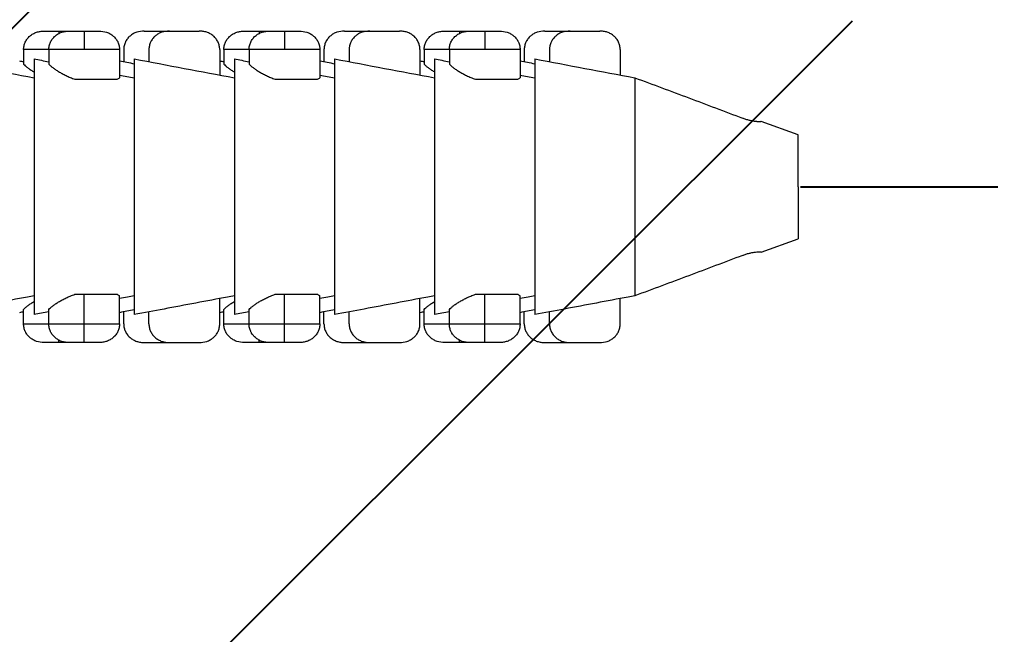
# Model space of a CAD drawing. Header units: millimetres. Extents: x 11618 to 13994, y -5897 to -2537.
# Drawn here: x 13562.43 to 13588.62, y -4833.32 to -4816.73 of the extents above; entities that cross this region are included whole.
import ezdxf

# ---------------------------------------------------------------- set-up
doc = ezdxf.new("R2010")
doc.units = ezdxf.units.MM
doc.layers.add('DIM', color=3, linetype='Continuous', lineweight=13)
doc.layers.add('hatch', color=2, linetype='Continuous')
doc.styles.get("Standard").update_dxf_attribs({"font": 'arial.ttf'})
doc.dimstyles.get("Standard").update_dxf_attribs({"dimtxt": 0.18, "dimasz": 0.18, "dimexe": 0.18, "dimexo": 0.0625, "dimgap": 0.09, "dimtad": 0, "dimtih": 1, "dimtoh": 1, "dimdec": 1, "dimdsep": 46, "dimtxsty": 'Standard', "dimcen": 0.09, "dimadec": 0, "dimazin": 0, "dimtfac": 1, "dimtdec": 1, "dimtofl": 0, "dimtmove": 0, "dimatfit": 3, "dimfxl": 1, "dimtolj": 1, "dimtzin": 0, "dimarcsym": 0})

# ---------------------------------------------------------------- blocks, each defined once
blk = doc.blocks.new('*D32')
at = {"layer": 'Defpoints', "color": 0, "transparency": 16777216}
for p in [(13723.078, -4678.241), (13723.078, -4678.241), (13583.429, -4821.241)]:
    blk.add_point(p, dxfattribs=at)
at = {"layer": 'DIM', "color": 0, "lineweight": -2, "transparency": 16777216}
for p, q in [((13723.14, -4678.241), (13723.258, -4678.241)), ((13723.078, -4696.241), (13723.078, -4735.545)), ((13723.078, -4803.241), (13723.078, -4763.938)), ((13583.491, -4821.241), (13723.258, -4821.241))]:
    blk.add_line(p, q, dxfattribs=at)
at = {"layer": 'DIM', "color": 0, "transparency": 16777216}
for points in [[(13720.078, -4696.241), (13726.078, -4696.241), (13723.078, -4678.241)], [(13720.078, -4803.241), (13726.078, -4803.241), (13723.078, -4821.241)]]:
    blk.add_solid(points, dxfattribs=at)
at = {"layer": 'DIM', "color": 3, "transparency": 16777216, "insert": (13723.078, -4749.741), "char_height": 18, "attachment_point": 5}
blk.add_mtext('\\A1;143', dxfattribs=at)

msp = doc.modelspace()

# ---------------------------------------------------------------- hatches: boundary and pattern name
at = {"layer": 'hatch'}
h = msp.add_hatch(dxfattribs=at)
h.set_pattern_fill('ANSI31', color=256, scale=5)
h.set_pattern_definition([(45, (-1601.865, 0), (-11.22532, 11.22532), [])])
h.paths.add_polyline_path([(13534.892, -5533.88), (13584.892, -5533.88), (13584.892, -3463.314), (13534.892, -3463.314)])

# ---------------------------------------------------------------- linework, layer by layer
at = {"linetype": 'Continuous', "lineweight": 18, "extrusion": (-1, -2.22045e-16, 0)}
for p, q in [((13563.099, -4817.041), (13563.499, -4817.041)), ((13563.499, -4817.041), (13563.785, -4817.041)), ((13563.779, -4817.041), (13564.179, -4817.041)), ((13564.179, -4817.041), (13564.579, -4817.041)), ((13565.799, -4817.041), (13566.479, -4817.041)), ((13566.479, -4817.041), (13567.279, -4817.041)), ((13568.499, -4817.041), (13568.899, -4817.041)), ((13568.899, -4817.041), (13569.185, -4817.041)), ((13569.179, -4817.041), (13569.579, -4817.041)), ((13569.579, -4817.041), (13569.979, -4817.041)), ((13571.199, -4817.041), (13571.879, -4817.041)), ((13571.879, -4817.041), (13572.679, -4817.041)), ((13573.899, -4817.041), (13574.299, -4817.041)), ((13574.299, -4817.041), (13574.585, -4817.041)), ((13574.579, -4817.041), (13574.979, -4817.041)), ((13574.979, -4817.041), (13575.379, -4817.041)), ((13576.599, -4817.041), (13577.279, -4817.041)), ((13577.279, -4817.041), (13578.079, -4817.041)), ((13562.545, -4817.541), (13562.545, -4817.935)), ((13563.225, -4817.541), (13563.225, -4817.935)), ((13565.133, -4817.541), (13565.133, -4818.303)), ((13565.245, -4817.541), (13565.245, -4817.868)), ((13565.925, -4817.541), (13565.925, -4817.868)), ((13567.833, -4817.541), (13567.833, -4818.227)), ((13567.945, -4817.541), (13567.945, -4817.935)), ((13568.625, -4817.541), (13568.625, -4817.935)), ((13570.533, -4817.541), (13570.533, -4818.303)), ((13570.645, -4817.541), (13570.645, -4817.868)), ((13571.325, -4817.541), (13571.325, -4817.868)), ((13573.233, -4817.541), (13573.233, -4818.227)), ((13573.345, -4817.541), (13573.345, -4817.935)), ((13574.025, -4817.541), (13574.025, -4817.935)), ((13575.933, -4817.541), (13575.933, -4818.303)), ((13576.045, -4817.541), (13576.045, -4817.868)), ((13576.725, -4817.541), (13576.725, -4817.868)), ((13578.633, -4817.541), (13578.633, -4818.227)), ((13562.829, -4817.793), (13562.829, -4821.241)), ((13565.529, -4817.793), (13565.529, -4821.241)), ((13568.229, -4817.793), (13568.229, -4821.241)), ((13570.929, -4817.793), (13570.929, -4821.241)), ((13573.629, -4817.793), (13573.629, -4821.241)), ((13576.329, -4817.793), (13576.329, -4821.241)), ((13563.927, -4818.341), (13565.071, -4818.341)), ((13569.327, -4818.341), (13570.471, -4818.341)), ((13574.727, -4818.341), (13575.871, -4818.341)), ((13579.029, -4818.302), (13579.029, -4821.241)), ((13582.429, -4819.48), (13582.429, -4819.478)), ((13583.429, -4819.841), (13582.429, -4819.478)), ((13583.429, -4821.241), (13583.429, -4819.841)), ((13562.829, -4821.241), (13562.829, -4824.689)), ((13565.529, -4821.241), (13565.529, -4824.689)), ((13568.229, -4821.241), (13568.229, -4824.689)), ((13570.929, -4821.241), (13570.929, -4824.689)), ((13573.629, -4821.241), (13573.629, -4824.689)), ((13576.329, -4821.241), (13576.329, -4824.689)), ((13579.029, -4821.241), (13579.029, -4824.181)), ((13583.429, -4821.241), (13583.429, -4822.641)), ((13582.429, -4823.005), (13583.429, -4822.641)), ((13582.429, -4823.002), (13582.429, -4823.005)), ((13563.927, -4824.141), (13564.179, -4824.141)), ((13564.179, -4824.141), (13565.071, -4824.141)), ((13565.133, -4824.941), (13565.133, -4824.18)), ((13569.327, -4824.141), (13569.579, -4824.141)), ((13569.579, -4824.141), (13570.471, -4824.141)), ((13570.533, -4824.941), (13570.533, -4824.18)), ((13574.727, -4824.141), (13574.979, -4824.141)), ((13574.979, -4824.141), (13575.871, -4824.141)), ((13575.933, -4824.941), (13575.933, -4824.18)), ((13567.833, -4824.941), (13567.833, -4824.255)), ((13573.233, -4824.941), (13573.233, -4824.255)), ((13578.633, -4824.941), (13578.633, -4824.255)), ((13562.545, -4824.941), (13562.545, -4824.548)), ((13563.225, -4824.941), (13563.225, -4824.548)), ((13565.245, -4824.941), (13565.245, -4824.615)), ((13565.925, -4824.941), (13565.925, -4824.615)), ((13567.945, -4824.941), (13567.945, -4824.548)), ((13568.625, -4824.941), (13568.625, -4824.548)), ((13570.645, -4824.941), (13570.645, -4824.615)), ((13571.325, -4824.941), (13571.325, -4824.615)), ((13573.345, -4824.941), (13573.345, -4824.548)), ((13574.025, -4824.941), (13574.025, -4824.548)), ((13576.045, -4824.941), (13576.045, -4824.615)), ((13576.725, -4824.941), (13576.725, -4824.615)), ((13563.499, -4825.441), (13563.099, -4825.441)), ((13563.779, -4825.441), (13563.499, -4825.441)), ((13564.179, -4825.441), (13563.779, -4825.441)), ((13564.579, -4825.441), (13564.179, -4825.441)), ((13565.799, -4825.441), (13566.479, -4825.441)), ((13566.479, -4825.441), (13567.279, -4825.441)), ((13568.899, -4825.441), (13568.499, -4825.441)), ((13569.183, -4825.441), (13568.899, -4825.441)), ((13569.579, -4825.441), (13569.179, -4825.441)), ((13569.979, -4825.441), (13569.579, -4825.441)), ((13571.199, -4825.441), (13571.879, -4825.441)), ((13571.879, -4825.441), (13572.679, -4825.441)), ((13574.299, -4825.441), (13573.899, -4825.441)), ((13574.579, -4825.441), (13574.299, -4825.441)), ((13574.979, -4825.441), (13574.579, -4825.441)), ((13575.379, -4825.441), (13574.979, -4825.441)), ((13576.599, -4825.441), (13577.279, -4825.441)), ((13577.279, -4825.441), (13578.079, -4825.441))]:
    msp.add_line(p, q, dxfattribs=at)
at = {"linetype": 'Continuous', "lineweight": 13, "extrusion": (-1, -2.22045e-16, 0)}
for p, q in [((13563.499, -4817.041), (13563.499, -4817.104)), ((13564.179, -4817.041), (13564.179, -4817.541)), ((13568.899, -4817.041), (13568.899, -4817.104)), ((13569.579, -4817.041), (13569.579, -4817.541)), ((13574.299, -4817.041), (13574.299, -4817.104)), ((13574.979, -4817.041), (13574.979, -4817.541)), ((13563.221, -4817.541), (13562.545, -4817.541)), ((13564.179, -4817.541), (13563.225, -4817.541)), ((13565.133, -4817.541), (13564.179, -4817.541)), ((13568.621, -4817.541), (13567.945, -4817.541)), ((13569.579, -4817.541), (13568.625, -4817.541)), ((13570.533, -4817.541), (13569.579, -4817.541)), ((13574.021, -4817.541), (13573.345, -4817.541)), ((13574.979, -4817.541), (13574.025, -4817.541)), ((13575.933, -4817.541), (13574.979, -4817.541)), ((13564.179, -4824.941), (13564.179, -4824.141)), ((13569.579, -4824.941), (13569.579, -4824.141)), ((13574.979, -4824.941), (13574.979, -4824.141)), ((13562.545, -4824.941), (13563.22, -4824.941)), ((13563.225, -4824.941), (13564.179, -4824.941)), ((13564.179, -4824.941), (13565.133, -4824.941)), ((13564.179, -4825.441), (13564.179, -4824.941)), ((13567.945, -4824.941), (13568.62, -4824.941)), ((13568.625, -4824.941), (13569.579, -4824.941)), ((13569.579, -4824.941), (13570.533, -4824.941)), ((13569.579, -4825.441), (13569.579, -4824.941)), ((13573.345, -4824.941), (13574.02, -4824.941)), ((13574.025, -4824.941), (13574.979, -4824.941)), ((13574.979, -4825.441), (13574.979, -4824.941)), ((13574.979, -4824.941), (13575.933, -4824.941)), ((13563.499, -4825.441), (13563.499, -4825.377)), ((13568.899, -4825.441), (13568.899, -4825.377)), ((13574.299, -4825.441), (13574.299, -4825.377))]:
    msp.add_line(p, q, dxfattribs=at)
at = {"linetype": 'Continuous', "lineweight": 18}
for points, knots in [([(13562.545, -4817.541), (13562.545, -4817.506), (13562.549, -4817.472), (13562.56, -4817.421), (13562.565, -4817.404), (13562.576, -4817.371), (13562.583, -4817.355), (13562.605, -4817.308), (13562.622, -4817.278), (13562.649, -4817.244), (13562.654, -4817.237), (13562.665, -4817.224), (13562.683, -4817.204), (13562.714, -4817.174), (13562.741, -4817.153), (13562.77, -4817.133), (13562.785, -4817.123), (13562.83, -4817.098), (13562.861, -4817.084), (13562.911, -4817.067), (13562.928, -4817.063), (13562.962, -4817.055), (13562.979, -4817.051), (13563.03, -4817.044), (13563.065, -4817.041), (13563.099, -4817.041)], [0, 0, 0, 0, 0.125, 0.125, 0.1875, 0.1875, 0.25, 0.25, 0.375, 0.375, 0.40625, 0.40625, 0.4375, 0.5, 0.5625, 0.5625, 0.625, 0.625, 0.75, 0.75, 0.8125, 0.8125, 0.875, 0.875, 1, 1, 1, 1]), ([(13563.225, -4817.541), (13563.225, -4817.506), (13563.229, -4817.472), (13563.24, -4817.421), (13563.245, -4817.404), (13563.256, -4817.371), (13563.262, -4817.355), (13563.284, -4817.308), (13563.302, -4817.278), (13563.328, -4817.244), (13563.334, -4817.237), (13563.345, -4817.224), (13563.362, -4817.204), (13563.393, -4817.174), (13563.421, -4817.153), (13563.449, -4817.133), (13563.464, -4817.123), (13563.509, -4817.098), (13563.541, -4817.084), (13563.59, -4817.067), (13563.607, -4817.063), (13563.641, -4817.055), (13563.658, -4817.051), (13563.709, -4817.044), (13563.744, -4817.041), (13563.779, -4817.041)], [0, 0, 0, 0, 0.125, 0.125, 0.1875, 0.1875, 0.25, 0.25, 0.375, 0.375, 0.40625, 0.40625, 0.4375, 0.5, 0.5625, 0.5625, 0.625, 0.625, 0.75, 0.75, 0.8125, 0.8125, 0.875, 0.875, 1, 1, 1, 1]), ([(13564.579, -4817.041), (13564.649, -4817.041), (13564.717, -4817.051), (13564.799, -4817.078), (13564.816, -4817.084), (13564.847, -4817.098), (13564.878, -4817.114), (13564.908, -4817.132), (13564.929, -4817.147), (13564.936, -4817.152), (13564.95, -4817.163), (13564.957, -4817.169), (13564.99, -4817.197), (13565.013, -4817.222), (13565.045, -4817.264), (13565.054, -4817.278), (13565.068, -4817.3), (13565.072, -4817.308), (13565.08, -4817.323), (13565.084, -4817.331), (13565.103, -4817.37), (13565.114, -4817.403), (13565.125, -4817.454), (13565.128, -4817.471), (13565.132, -4817.506), (13565.133, -4817.524), (13565.133, -4817.541)], [0, 0, 0, 0, 0.25, 0.25, 0.3125, 0.3125, 0.375, 0.4375, 0.4375, 0.46875, 0.46875, 0.5, 0.5, 0.625, 0.625, 0.6875, 0.6875, 0.71875, 0.71875, 0.75, 0.75, 0.875, 0.875, 0.9375, 0.9375, 1, 1, 1, 1]), ([(13565.799, -4817.041), (13565.73, -4817.041), (13565.661, -4817.051), (13565.579, -4817.078), (13565.563, -4817.084), (13565.531, -4817.098), (13565.5, -4817.114), (13565.471, -4817.132), (13565.449, -4817.147), (13565.442, -4817.152), (13565.429, -4817.163), (13565.422, -4817.169), (13565.389, -4817.197), (13565.365, -4817.222), (13565.334, -4817.264), (13565.324, -4817.278), (13565.31, -4817.3), (13565.306, -4817.308), (13565.298, -4817.323), (13565.294, -4817.331), (13565.276, -4817.37), (13565.265, -4817.403), (13565.253, -4817.454), (13565.25, -4817.471), (13565.246, -4817.506), (13565.245, -4817.524), (13565.245, -4817.541)], [0, 0, 0, 0, 0.25, 0.25, 0.3125, 0.3125, 0.375, 0.4375, 0.4375, 0.46875, 0.46875, 0.5, 0.5, 0.625, 0.625, 0.6875, 0.6875, 0.71875, 0.71875, 0.75, 0.75, 0.875, 0.875, 0.9375, 0.9375, 1, 1, 1, 1]), ([(13566.479, -4817.041), (13566.409, -4817.041), (13566.341, -4817.051), (13566.258, -4817.078), (13566.242, -4817.084), (13566.21, -4817.098), (13566.179, -4817.114), (13566.15, -4817.132), (13566.129, -4817.147), (13566.122, -4817.152), (13566.108, -4817.163), (13566.101, -4817.169), (13566.068, -4817.197), (13566.045, -4817.222), (13566.013, -4817.264), (13566.003, -4817.278), (13565.99, -4817.3), (13565.986, -4817.308), (13565.977, -4817.323), (13565.973, -4817.331), (13565.955, -4817.37), (13565.944, -4817.403), (13565.933, -4817.454), (13565.93, -4817.471), (13565.926, -4817.506), (13565.925, -4817.524), (13565.925, -4817.541)], [0, 0, 0, 0, 0.25, 0.25, 0.3125, 0.3125, 0.375, 0.4375, 0.4375, 0.46875, 0.46875, 0.5, 0.5, 0.625, 0.625, 0.6875, 0.6875, 0.71875, 0.71875, 0.75, 0.75, 0.875, 0.875, 0.9375, 0.9375, 1, 1, 1, 1]), ([(13567.833, -4817.541), (13567.833, -4817.506), (13567.829, -4817.472), (13567.818, -4817.421), (13567.813, -4817.404), (13567.802, -4817.371), (13567.795, -4817.355), (13567.774, -4817.308), (13567.756, -4817.278), (13567.73, -4817.244), (13567.724, -4817.237), (13567.713, -4817.224), (13567.695, -4817.204), (13567.664, -4817.174), (13567.637, -4817.153), (13567.609, -4817.133), (13567.594, -4817.123), (13567.548, -4817.098), (13567.517, -4817.084), (13567.467, -4817.067), (13567.451, -4817.063), (13567.417, -4817.055), (13567.4, -4817.051), (13567.348, -4817.044), (13567.314, -4817.041), (13567.279, -4817.041)], [0, 0, 0, 0, 0.125, 0.125, 0.1875, 0.1875, 0.25, 0.25, 0.375, 0.375, 0.40625, 0.40625, 0.4375, 0.5, 0.5625, 0.5625, 0.625, 0.625, 0.75, 0.75, 0.8125, 0.8125, 0.875, 0.875, 1, 1, 1, 1]), ([(13567.945, -4817.541), (13567.945, -4817.506), (13567.949, -4817.472), (13567.96, -4817.421), (13567.965, -4817.404), (13567.976, -4817.371), (13567.983, -4817.355), (13568.005, -4817.308), (13568.022, -4817.278), (13568.049, -4817.244), (13568.054, -4817.237), (13568.065, -4817.224), (13568.083, -4817.204), (13568.114, -4817.174), (13568.141, -4817.153), (13568.17, -4817.133), (13568.185, -4817.123), (13568.23, -4817.098), (13568.261, -4817.084), (13568.311, -4817.067), (13568.328, -4817.063), (13568.362, -4817.055), (13568.379, -4817.051), (13568.43, -4817.044), (13568.465, -4817.041), (13568.499, -4817.041)], [0, 0, 0, 0, 0.125, 0.125, 0.1875, 0.1875, 0.25, 0.25, 0.375, 0.375, 0.40625, 0.40625, 0.4375, 0.5, 0.5625, 0.5625, 0.625, 0.625, 0.75, 0.75, 0.8125, 0.8125, 0.875, 0.875, 1, 1, 1, 1]), ([(13568.625, -4817.541), (13568.625, -4817.506), (13568.629, -4817.472), (13568.64, -4817.421), (13568.645, -4817.404), (13568.656, -4817.371), (13568.662, -4817.355), (13568.684, -4817.308), (13568.702, -4817.278), (13568.728, -4817.244), (13568.734, -4817.237), (13568.745, -4817.224), (13568.762, -4817.204), (13568.793, -4817.174), (13568.821, -4817.153), (13568.849, -4817.133), (13568.864, -4817.123), (13568.909, -4817.098), (13568.941, -4817.084), (13568.99, -4817.067), (13569.007, -4817.063), (13569.041, -4817.055), (13569.058, -4817.051), (13569.109, -4817.044), (13569.144, -4817.041), (13569.179, -4817.041)], [0, 0, 0, 0, 0.125, 0.125, 0.1875, 0.1875, 0.25, 0.25, 0.375, 0.375, 0.40625, 0.40625, 0.4375, 0.5, 0.5625, 0.5625, 0.625, 0.625, 0.75, 0.75, 0.8125, 0.8125, 0.875, 0.875, 1, 1, 1, 1]), ([(13569.979, -4817.041), (13570.049, -4817.041), (13570.117, -4817.051), (13570.199, -4817.078), (13570.216, -4817.084), (13570.247, -4817.098), (13570.278, -4817.114), (13570.308, -4817.132), (13570.329, -4817.147), (13570.336, -4817.152), (13570.35, -4817.163), (13570.357, -4817.169), (13570.39, -4817.197), (13570.413, -4817.222), (13570.445, -4817.264), (13570.454, -4817.278), (13570.468, -4817.3), (13570.472, -4817.308), (13570.48, -4817.323), (13570.484, -4817.331), (13570.503, -4817.37), (13570.514, -4817.403), (13570.525, -4817.454), (13570.528, -4817.471), (13570.532, -4817.506), (13570.533, -4817.524), (13570.533, -4817.541)], [0, 0, 0, 0, 0.25, 0.25, 0.3125, 0.3125, 0.375, 0.4375, 0.4375, 0.46875, 0.46875, 0.5, 0.5, 0.625, 0.625, 0.6875, 0.6875, 0.71875, 0.71875, 0.75, 0.75, 0.875, 0.875, 0.9375, 0.9375, 1, 1, 1, 1]), ([(13571.199, -4817.041), (13571.13, -4817.041), (13571.061, -4817.051), (13570.979, -4817.078), (13570.963, -4817.084), (13570.931, -4817.098), (13570.9, -4817.114), (13570.871, -4817.132), (13570.849, -4817.147), (13570.842, -4817.152), (13570.829, -4817.163), (13570.822, -4817.169), (13570.789, -4817.197), (13570.765, -4817.222), (13570.734, -4817.264), (13570.724, -4817.278), (13570.71, -4817.3), (13570.706, -4817.308), (13570.698, -4817.323), (13570.694, -4817.331), (13570.676, -4817.37), (13570.665, -4817.403), (13570.653, -4817.454), (13570.65, -4817.471), (13570.646, -4817.506), (13570.645, -4817.524), (13570.645, -4817.541)], [0, 0, 0, 0, 0.25, 0.25, 0.3125, 0.3125, 0.375, 0.4375, 0.4375, 0.46875, 0.46875, 0.5, 0.5, 0.625, 0.625, 0.6875, 0.6875, 0.71875, 0.71875, 0.75, 0.75, 0.875, 0.875, 0.9375, 0.9375, 1, 1, 1, 1]), ([(13571.879, -4817.041), (13571.809, -4817.041), (13571.741, -4817.051), (13571.658, -4817.078), (13571.642, -4817.084), (13571.61, -4817.098), (13571.579, -4817.114), (13571.55, -4817.132), (13571.529, -4817.147), (13571.522, -4817.152), (13571.508, -4817.163), (13571.501, -4817.169), (13571.468, -4817.197), (13571.445, -4817.222), (13571.413, -4817.264), (13571.403, -4817.278), (13571.39, -4817.3), (13571.386, -4817.308), (13571.377, -4817.323), (13571.373, -4817.331), (13571.355, -4817.37), (13571.344, -4817.403), (13571.333, -4817.454), (13571.33, -4817.471), (13571.326, -4817.506), (13571.325, -4817.524), (13571.325, -4817.541)], [0, 0, 0, 0, 0.25, 0.25, 0.3125, 0.3125, 0.375, 0.4375, 0.4375, 0.46875, 0.46875, 0.5, 0.5, 0.625, 0.625, 0.6875, 0.6875, 0.71875, 0.71875, 0.75, 0.75, 0.875, 0.875, 0.9375, 0.9375, 1, 1, 1, 1]), ([(13573.233, -4817.541), (13573.233, -4817.506), (13573.229, -4817.472), (13573.218, -4817.421), (13573.213, -4817.404), (13573.202, -4817.371), (13573.195, -4817.355), (13573.174, -4817.308), (13573.156, -4817.278), (13573.13, -4817.244), (13573.124, -4817.237), (13573.113, -4817.224), (13573.095, -4817.204), (13573.064, -4817.174), (13573.037, -4817.153), (13573.009, -4817.133), (13572.994, -4817.123), (13572.948, -4817.098), (13572.917, -4817.084), (13572.867, -4817.067), (13572.851, -4817.063), (13572.817, -4817.055), (13572.8, -4817.051), (13572.748, -4817.044), (13572.714, -4817.041), (13572.679, -4817.041)], [0, 0, 0, 0, 0.125, 0.125, 0.1875, 0.1875, 0.25, 0.25, 0.375, 0.375, 0.40625, 0.40625, 0.4375, 0.5, 0.5625, 0.5625, 0.625, 0.625, 0.75, 0.75, 0.8125, 0.8125, 0.875, 0.875, 1, 1, 1, 1]), ([(13573.345, -4817.541), (13573.345, -4817.506), (13573.349, -4817.472), (13573.36, -4817.421), (13573.365, -4817.404), (13573.376, -4817.371), (13573.383, -4817.355), (13573.405, -4817.308), (13573.422, -4817.278), (13573.449, -4817.244), (13573.454, -4817.237), (13573.465, -4817.224), (13573.483, -4817.204), (13573.514, -4817.174), (13573.541, -4817.153), (13573.57, -4817.133), (13573.585, -4817.123), (13573.63, -4817.098), (13573.661, -4817.084), (13573.711, -4817.067), (13573.728, -4817.063), (13573.762, -4817.055), (13573.779, -4817.051), (13573.83, -4817.044), (13573.865, -4817.041), (13573.899, -4817.041)], [0, 0, 0, 0, 0.125, 0.125, 0.1875, 0.1875, 0.25, 0.25, 0.375, 0.375, 0.40625, 0.40625, 0.4375, 0.5, 0.5625, 0.5625, 0.625, 0.625, 0.75, 0.75, 0.8125, 0.8125, 0.875, 0.875, 1, 1, 1, 1]), ([(13574.025, -4817.541), (13574.025, -4817.506), (13574.029, -4817.472), (13574.04, -4817.421), (13574.045, -4817.404), (13574.056, -4817.371), (13574.062, -4817.355), (13574.084, -4817.308), (13574.102, -4817.278), (13574.128, -4817.244), (13574.134, -4817.237), (13574.145, -4817.224), (13574.162, -4817.204), (13574.193, -4817.174), (13574.221, -4817.153), (13574.249, -4817.133), (13574.264, -4817.123), (13574.309, -4817.098), (13574.341, -4817.084), (13574.39, -4817.067), (13574.407, -4817.063), (13574.441, -4817.055), (13574.458, -4817.051), (13574.509, -4817.044), (13574.544, -4817.041), (13574.579, -4817.041)], [0, 0, 0, 0, 0.125, 0.125, 0.1875, 0.1875, 0.25, 0.25, 0.375, 0.375, 0.40625, 0.40625, 0.4375, 0.5, 0.5625, 0.5625, 0.625, 0.625, 0.75, 0.75, 0.8125, 0.8125, 0.875, 0.875, 1, 1, 1, 1]), ([(13575.379, -4817.041), (13575.449, -4817.041), (13575.517, -4817.051), (13575.599, -4817.078), (13575.616, -4817.084), (13575.647, -4817.098), (13575.678, -4817.114), (13575.708, -4817.132), (13575.729, -4817.147), (13575.736, -4817.152), (13575.75, -4817.163), (13575.757, -4817.169), (13575.79, -4817.197), (13575.813, -4817.222), (13575.845, -4817.264), (13575.854, -4817.278), (13575.868, -4817.3), (13575.872, -4817.308), (13575.88, -4817.323), (13575.884, -4817.331), (13575.903, -4817.37), (13575.914, -4817.403), (13575.925, -4817.454), (13575.928, -4817.471), (13575.932, -4817.506), (13575.933, -4817.524), (13575.933, -4817.541)], [0, 0, 0, 0, 0.25, 0.25, 0.3125, 0.3125, 0.375, 0.4375, 0.4375, 0.46875, 0.46875, 0.5, 0.5, 0.625, 0.625, 0.6875, 0.6875, 0.71875, 0.71875, 0.75, 0.75, 0.875, 0.875, 0.9375, 0.9375, 1, 1, 1, 1]), ([(13576.599, -4817.041), (13576.53, -4817.041), (13576.461, -4817.051), (13576.379, -4817.078), (13576.363, -4817.084), (13576.331, -4817.098), (13576.3, -4817.114), (13576.271, -4817.132), (13576.249, -4817.147), (13576.242, -4817.152), (13576.229, -4817.163), (13576.222, -4817.169), (13576.189, -4817.197), (13576.165, -4817.222), (13576.134, -4817.264), (13576.124, -4817.278), (13576.11, -4817.3), (13576.106, -4817.308), (13576.098, -4817.323), (13576.094, -4817.331), (13576.076, -4817.37), (13576.065, -4817.403), (13576.053, -4817.454), (13576.05, -4817.471), (13576.046, -4817.506), (13576.045, -4817.524), (13576.045, -4817.541)], [0, 0, 0, 0, 0.25, 0.25, 0.3125, 0.3125, 0.375, 0.4375, 0.4375, 0.46875, 0.46875, 0.5, 0.5, 0.625, 0.625, 0.6875, 0.6875, 0.71875, 0.71875, 0.75, 0.75, 0.875, 0.875, 0.9375, 0.9375, 1, 1, 1, 1]), ([(13577.279, -4817.041), (13577.209, -4817.041), (13577.141, -4817.051), (13577.058, -4817.078), (13577.042, -4817.084), (13577.01, -4817.098), (13576.979, -4817.114), (13576.95, -4817.132), (13576.929, -4817.147), (13576.922, -4817.152), (13576.908, -4817.163), (13576.901, -4817.169), (13576.868, -4817.197), (13576.845, -4817.222), (13576.813, -4817.264), (13576.803, -4817.278), (13576.79, -4817.3), (13576.786, -4817.308), (13576.777, -4817.323), (13576.773, -4817.331), (13576.755, -4817.37), (13576.744, -4817.403), (13576.733, -4817.454), (13576.73, -4817.471), (13576.726, -4817.506), (13576.725, -4817.524), (13576.725, -4817.541)], [0, 0, 0, 0, 0.25, 0.25, 0.3125, 0.3125, 0.375, 0.4375, 0.4375, 0.46875, 0.46875, 0.5, 0.5, 0.625, 0.625, 0.6875, 0.6875, 0.71875, 0.71875, 0.75, 0.75, 0.875, 0.875, 0.9375, 0.9375, 1, 1, 1, 1]), ([(13578.633, -4817.541), (13578.633, -4817.506), (13578.629, -4817.472), (13578.618, -4817.421), (13578.613, -4817.404), (13578.602, -4817.371), (13578.595, -4817.355), (13578.574, -4817.308), (13578.556, -4817.278), (13578.53, -4817.244), (13578.524, -4817.237), (13578.513, -4817.224), (13578.495, -4817.204), (13578.464, -4817.174), (13578.437, -4817.153), (13578.409, -4817.133), (13578.394, -4817.123), (13578.348, -4817.098), (13578.317, -4817.084), (13578.267, -4817.067), (13578.251, -4817.063), (13578.217, -4817.055), (13578.2, -4817.051), (13578.148, -4817.044), (13578.114, -4817.041), (13578.079, -4817.041)], [0, 0, 0, 0, 0.125, 0.125, 0.1875, 0.1875, 0.25, 0.25, 0.375, 0.375, 0.40625, 0.40625, 0.4375, 0.5, 0.5625, 0.5625, 0.625, 0.625, 0.75, 0.75, 0.8125, 0.8125, 0.875, 0.875, 1, 1, 1, 1]), ([(13562.545, -4817.935), (13562.559, -4817.949), (13562.574, -4817.963), (13562.61, -4817.994), (13562.63, -4818.011), (13562.664, -4818.036), (13562.675, -4818.045), (13562.7, -4818.062), (13562.713, -4818.071), (13562.753, -4818.098), (13562.781, -4818.116), (13562.814, -4818.136), (13562.816, -4818.138), (13562.819, -4818.139)], [0, 0, 0, 0, 0.244671, 0.244671, 0.489341, 0.489341, 0.611677, 0.611677, 0.734012, 0.734012, 0.978683, 0.978683, 1, 1, 1, 1]), ([(13563.225, -4817.935), (13563.238, -4817.949), (13563.254, -4817.963), (13563.289, -4817.994), (13563.309, -4818.011), (13563.343, -4818.036), (13563.355, -4818.045), (13563.379, -4818.062), (13563.392, -4818.071), (13563.432, -4818.098), (13563.46, -4818.116), (13563.52, -4818.153), (13563.552, -4818.171), (13563.603, -4818.198), (13563.62, -4818.207), (13563.655, -4818.226), (13563.673, -4818.235), (13563.728, -4818.261), (13563.766, -4818.278), (13563.844, -4818.311), (13563.885, -4818.326), (13563.927, -4818.341)], [0, 0, 0, 0, 0.125, 0.125, 0.25, 0.25, 0.3125, 0.3125, 0.375, 0.375, 0.5, 0.5, 0.625, 0.625, 0.6875, 0.6875, 0.75, 0.75, 0.875, 0.875, 1, 1, 1, 1]), ([(13567.945, -4817.935), (13567.959, -4817.949), (13567.974, -4817.963), (13568.01, -4817.994), (13568.03, -4818.011), (13568.064, -4818.036), (13568.075, -4818.045), (13568.1, -4818.062), (13568.113, -4818.071), (13568.153, -4818.098), (13568.181, -4818.116), (13568.214, -4818.136), (13568.216, -4818.138), (13568.219, -4818.139)], [0, 0, 0, 0, 0.244671, 0.244671, 0.489341, 0.489341, 0.611677, 0.611677, 0.734012, 0.734012, 0.978683, 0.978683, 1, 1, 1, 1]), ([(13568.625, -4817.935), (13568.638, -4817.949), (13568.654, -4817.963), (13568.689, -4817.994), (13568.709, -4818.011), (13568.743, -4818.036), (13568.755, -4818.045), (13568.779, -4818.062), (13568.792, -4818.071), (13568.832, -4818.098), (13568.86, -4818.116), (13568.92, -4818.153), (13568.952, -4818.171), (13569.003, -4818.198), (13569.02, -4818.207), (13569.055, -4818.226), (13569.073, -4818.235), (13569.128, -4818.261), (13569.166, -4818.278), (13569.244, -4818.311), (13569.285, -4818.326), (13569.327, -4818.341)], [0, 0, 0, 0, 0.125, 0.125, 0.25, 0.25, 0.3125, 0.3125, 0.375, 0.375, 0.5, 0.5, 0.625, 0.625, 0.6875, 0.6875, 0.75, 0.75, 0.875, 0.875, 1, 1, 1, 1]), ([(13573.345, -4817.935), (13573.359, -4817.949), (13573.374, -4817.963), (13573.41, -4817.994), (13573.43, -4818.011), (13573.464, -4818.036), (13573.475, -4818.045), (13573.5, -4818.062), (13573.513, -4818.071), (13573.553, -4818.098), (13573.581, -4818.116), (13573.614, -4818.136), (13573.616, -4818.138), (13573.619, -4818.139)], [0, 0, 0, 0, 0.244671, 0.244671, 0.489341, 0.489341, 0.611677, 0.611677, 0.734012, 0.734012, 0.978683, 0.978683, 1, 1, 1, 1]), ([(13574.025, -4817.935), (13574.038, -4817.949), (13574.054, -4817.963), (13574.089, -4817.994), (13574.109, -4818.011), (13574.143, -4818.036), (13574.155, -4818.045), (13574.179, -4818.062), (13574.192, -4818.071), (13574.232, -4818.098), (13574.26, -4818.116), (13574.32, -4818.153), (13574.352, -4818.171), (13574.403, -4818.198), (13574.42, -4818.207), (13574.455, -4818.226), (13574.473, -4818.235), (13574.528, -4818.261), (13574.566, -4818.278), (13574.644, -4818.311), (13574.685, -4818.326), (13574.727, -4818.341)], [0, 0, 0, 0, 0.125, 0.125, 0.25, 0.25, 0.3125, 0.3125, 0.375, 0.375, 0.5, 0.5, 0.625, 0.625, 0.6875, 0.6875, 0.75, 0.75, 0.875, 0.875, 1, 1, 1, 1]), ([(13579.029, -4818.302), (13579.513, -4818.481), (13579.997, -4818.662), (13580.964, -4819.024), (13581.447, -4819.206), (13581.929, -4819.391)], [0, 0, 0, 0, 0.5, 0.5, 1, 1, 1, 1]), ([(13582.429, -4819.48), (13582.429, -4819.482), (13582.426, -4819.484), (13582.416, -4819.486), (13582.412, -4819.486), (13582.402, -4819.487), (13582.396, -4819.488), (13582.377, -4819.488), (13582.361, -4819.488), (13582.338, -4819.487), (13582.333, -4819.486), (13582.323, -4819.486), (13582.318, -4819.485), (13582.301, -4819.484), (13582.29, -4819.483), (13582.255, -4819.478), (13582.229, -4819.475), (13582.174, -4819.464), (13582.145, -4819.458), (13582.1, -4819.446), (13582.085, -4819.442), (13582.054, -4819.433), (13582.038, -4819.429), (13581.991, -4819.414), (13581.96, -4819.403), (13581.929, -4819.391)], [0, 0, 0, 0, 0.125, 0.125, 0.1875, 0.1875, 0.25, 0.25, 0.375, 0.375, 0.40625, 0.40625, 0.4375, 0.4375, 0.5, 0.5, 0.625, 0.625, 0.75, 0.75, 0.8125, 0.8125, 0.875, 0.875, 1, 1, 1, 1]), ([(13581.929, -4823.092), (13581.447, -4823.276), (13580.964, -4823.458), (13579.997, -4823.821), (13579.513, -4824.001), (13579.029, -4824.181)], [0, 0, 0, 0, 0.5, 0.5, 1, 1, 1, 1]), ([(13581.929, -4823.092), (13581.96, -4823.08), (13581.991, -4823.069), (13582.038, -4823.054), (13582.053, -4823.049), (13582.084, -4823.04), (13582.099, -4823.036), (13582.145, -4823.025), (13582.173, -4823.018), (13582.215, -4823.011), (13582.228, -4823.008), (13582.254, -4823.004), (13582.266, -4823.002), (13582.302, -4822.998), (13582.323, -4822.996), (13582.347, -4822.995), (13582.351, -4822.995), (13582.36, -4822.995), (13582.372, -4822.994), (13582.39, -4822.994), (13582.402, -4822.995), (13582.411, -4822.996), (13582.416, -4822.997), (13582.426, -4822.998), (13582.429, -4823), (13582.429, -4823.002)], [0, 0, 0, 0, 0.125, 0.125, 0.1875, 0.1875, 0.25, 0.25, 0.375, 0.375, 0.4375, 0.4375, 0.5, 0.5, 0.625, 0.625, 0.65625, 0.65625, 0.6875, 0.75, 0.8125, 0.8125, 0.875, 0.875, 1, 1, 1, 1]), ([(13562.829, -4824.181), (13562.768, -4824.192), (13562.707, -4824.204), (13562.075, -4824.323), (13561.503, -4824.431), (13560.664, -4824.589), (13560.396, -4824.639), (13560.129, -4824.689)], [0, 0, 0, 0, 0.067447, 0.067447, 0.702741, 0.702741, 1, 1, 1, 1]), ([(13563.225, -4824.548), (13563.238, -4824.534), (13563.254, -4824.519), (13563.289, -4824.488), (13563.309, -4824.472), (13563.343, -4824.446), (13563.355, -4824.438), (13563.379, -4824.42), (13563.392, -4824.411), (13563.432, -4824.384), (13563.46, -4824.366), (13563.52, -4824.33), (13563.552, -4824.311), (13563.603, -4824.284), (13563.62, -4824.275), (13563.655, -4824.257), (13563.673, -4824.248), (13563.728, -4824.221), (13563.766, -4824.204), (13563.844, -4824.172), (13563.885, -4824.156), (13563.927, -4824.141)], [0, 0, 0, 0, 0.125, 0.125, 0.25, 0.25, 0.3125, 0.3125, 0.375, 0.375, 0.5, 0.5, 0.625, 0.625, 0.6875, 0.6875, 0.75, 0.75, 0.875, 0.875, 1, 1, 1, 1]), ([(13565.529, -4824.181), (13565.468, -4824.192), (13565.407, -4824.204), (13565.275, -4824.228), (13565.204, -4824.242), (13565.133, -4824.255)], [0, 0, 0, 0, 0.459752, 0.459752, 1, 1, 1, 1]), ([(13568.229, -4824.181), (13568.168, -4824.192), (13568.107, -4824.204), (13567.475, -4824.323), (13566.903, -4824.431), (13566.064, -4824.589), (13565.796, -4824.639), (13565.529, -4824.689)], [0, 0, 0, 0, 0.067447, 0.067447, 0.702741, 0.702741, 1, 1, 1, 1]), ([(13568.625, -4824.548), (13568.638, -4824.534), (13568.654, -4824.519), (13568.689, -4824.488), (13568.709, -4824.472), (13568.743, -4824.446), (13568.755, -4824.438), (13568.779, -4824.42), (13568.792, -4824.411), (13568.832, -4824.384), (13568.86, -4824.366), (13568.92, -4824.33), (13568.952, -4824.311), (13569.003, -4824.284), (13569.02, -4824.275), (13569.055, -4824.257), (13569.073, -4824.248), (13569.128, -4824.221), (13569.166, -4824.204), (13569.244, -4824.172), (13569.285, -4824.156), (13569.327, -4824.141)], [0, 0, 0, 0, 0.125, 0.125, 0.25, 0.25, 0.3125, 0.3125, 0.375, 0.375, 0.5, 0.5, 0.625, 0.625, 0.6875, 0.6875, 0.75, 0.75, 0.875, 0.875, 1, 1, 1, 1]), ([(13570.929, -4824.181), (13570.868, -4824.192), (13570.807, -4824.204), (13570.675, -4824.228), (13570.604, -4824.242), (13570.533, -4824.255)], [0, 0, 0, 0, 0.459752, 0.459752, 1, 1, 1, 1]), ([(13573.629, -4824.181), (13573.568, -4824.192), (13573.507, -4824.204), (13572.875, -4824.323), (13572.303, -4824.431), (13571.464, -4824.589), (13571.196, -4824.639), (13570.929, -4824.689)], [0, 0, 0, 0, 0.067447, 0.067447, 0.702741, 0.702741, 1, 1, 1, 1]), ([(13574.025, -4824.548), (13574.038, -4824.534), (13574.054, -4824.519), (13574.089, -4824.488), (13574.109, -4824.472), (13574.143, -4824.446), (13574.155, -4824.438), (13574.179, -4824.42), (13574.192, -4824.411), (13574.232, -4824.384), (13574.26, -4824.366), (13574.32, -4824.33), (13574.352, -4824.311), (13574.403, -4824.284), (13574.42, -4824.275), (13574.455, -4824.257), (13574.473, -4824.248), (13574.528, -4824.221), (13574.566, -4824.204), (13574.644, -4824.172), (13574.685, -4824.156), (13574.727, -4824.141)], [0, 0, 0, 0, 0.125, 0.125, 0.25, 0.25, 0.3125, 0.3125, 0.375, 0.375, 0.5, 0.5, 0.625, 0.625, 0.6875, 0.6875, 0.75, 0.75, 0.875, 0.875, 1, 1, 1, 1]), ([(13576.329, -4824.181), (13576.268, -4824.192), (13576.207, -4824.204), (13576.075, -4824.228), (13576.004, -4824.242), (13575.933, -4824.255)], [0, 0, 0, 0, 0.459752, 0.459752, 1, 1, 1, 1]), ([(13579.029, -4824.181), (13578.968, -4824.192), (13578.907, -4824.204), (13578.275, -4824.323), (13577.703, -4824.431), (13576.864, -4824.589), (13576.596, -4824.639), (13576.329, -4824.689)], [0, 0, 0, 0, 0.067447, 0.067447, 0.702741, 0.702741, 1, 1, 1, 1]), ([(13562.545, -4824.548), (13562.559, -4824.534), (13562.574, -4824.519), (13562.61, -4824.488), (13562.63, -4824.472), (13562.664, -4824.446), (13562.675, -4824.438), (13562.7, -4824.42), (13562.713, -4824.411), (13562.753, -4824.384), (13562.781, -4824.366), (13562.814, -4824.346), (13562.816, -4824.345), (13562.819, -4824.343)], [0, 0, 0, 0, 0.244671, 0.244671, 0.489341, 0.489341, 0.611677, 0.611677, 0.734012, 0.734012, 0.978683, 0.978683, 1, 1, 1, 1]), ([(13567.945, -4824.548), (13567.959, -4824.534), (13567.974, -4824.519), (13568.01, -4824.488), (13568.03, -4824.472), (13568.064, -4824.446), (13568.075, -4824.438), (13568.1, -4824.42), (13568.113, -4824.411), (13568.153, -4824.384), (13568.181, -4824.366), (13568.214, -4824.346), (13568.216, -4824.345), (13568.219, -4824.343)], [0, 0, 0, 0, 0.244671, 0.244671, 0.489341, 0.489341, 0.611677, 0.611677, 0.734012, 0.734012, 0.978683, 0.978683, 1, 1, 1, 1]), ([(13573.345, -4824.548), (13573.359, -4824.534), (13573.374, -4824.519), (13573.41, -4824.488), (13573.43, -4824.472), (13573.464, -4824.446), (13573.475, -4824.438), (13573.5, -4824.42), (13573.513, -4824.411), (13573.553, -4824.384), (13573.581, -4824.366), (13573.614, -4824.346), (13573.616, -4824.345), (13573.619, -4824.343)], [0, 0, 0, 0, 0.244671, 0.244671, 0.489341, 0.489341, 0.611677, 0.611677, 0.734012, 0.734012, 0.978683, 0.978683, 1, 1, 1, 1]), ([(13563.099, -4825.441), (13563.03, -4825.441), (13562.961, -4825.432), (13562.879, -4825.404), (13562.863, -4825.398), (13562.831, -4825.384), (13562.8, -4825.368), (13562.771, -4825.35), (13562.749, -4825.335), (13562.742, -4825.33), (13562.729, -4825.319), (13562.722, -4825.314), (13562.689, -4825.285), (13562.665, -4825.26), (13562.634, -4825.219), (13562.624, -4825.204), (13562.61, -4825.182), (13562.606, -4825.174), (13562.598, -4825.159), (13562.594, -4825.151), (13562.576, -4825.112), (13562.565, -4825.079), (13562.553, -4825.028), (13562.55, -4825.011), (13562.546, -4824.976), (13562.545, -4824.959), (13562.545, -4824.941)], [0, 0, 0, 0, 0.25, 0.25, 0.3125, 0.3125, 0.375, 0.4375, 0.4375, 0.46875, 0.46875, 0.5, 0.5, 0.625, 0.625, 0.6875, 0.6875, 0.71875, 0.71875, 0.75, 0.75, 0.875, 0.875, 0.9375, 0.9375, 1, 1, 1, 1]), ([(13563.779, -4825.441), (13563.709, -4825.441), (13563.641, -4825.432), (13563.558, -4825.404), (13563.542, -4825.398), (13563.51, -4825.384), (13563.479, -4825.368), (13563.45, -4825.35), (13563.429, -4825.335), (13563.422, -4825.33), (13563.408, -4825.319), (13563.401, -4825.314), (13563.368, -4825.285), (13563.345, -4825.26), (13563.313, -4825.219), (13563.303, -4825.204), (13563.29, -4825.182), (13563.286, -4825.174), (13563.277, -4825.159), (13563.273, -4825.151), (13563.255, -4825.112), (13563.244, -4825.079), (13563.233, -4825.028), (13563.23, -4825.011), (13563.226, -4824.976), (13563.225, -4824.959), (13563.225, -4824.941)], [0, 0, 0, 0, 0.25, 0.25, 0.3125, 0.3125, 0.375, 0.4375, 0.4375, 0.46875, 0.46875, 0.5, 0.5, 0.625, 0.625, 0.6875, 0.6875, 0.71875, 0.71875, 0.75, 0.75, 0.875, 0.875, 0.9375, 0.9375, 1, 1, 1, 1]), ([(13565.133, -4824.941), (13565.133, -4824.976), (13565.129, -4825.011), (13565.118, -4825.061), (13565.113, -4825.078), (13565.102, -4825.111), (13565.095, -4825.127), (13565.074, -4825.174), (13565.056, -4825.204), (13565.03, -4825.239), (13565.024, -4825.245), (13565.013, -4825.259), (13564.995, -4825.278), (13564.964, -4825.308), (13564.937, -4825.33), (13564.909, -4825.35), (13564.894, -4825.359), (13564.848, -4825.384), (13564.817, -4825.398), (13564.767, -4825.415), (13564.751, -4825.42), (13564.717, -4825.428), (13564.7, -4825.431), (13564.648, -4825.439), (13564.614, -4825.441), (13564.579, -4825.441)], [0, 0, 0, 0, 0.125, 0.125, 0.1875, 0.1875, 0.25, 0.25, 0.375, 0.375, 0.40625, 0.40625, 0.4375, 0.5, 0.5625, 0.5625, 0.625, 0.625, 0.75, 0.75, 0.8125, 0.8125, 0.875, 0.875, 1, 1, 1, 1]), ([(13565.245, -4824.941), (13565.245, -4824.976), (13565.249, -4825.011), (13565.26, -4825.061), (13565.265, -4825.078), (13565.276, -4825.111), (13565.283, -4825.127), (13565.305, -4825.174), (13565.322, -4825.204), (13565.349, -4825.239), (13565.354, -4825.245), (13565.365, -4825.259), (13565.383, -4825.278), (13565.414, -4825.308), (13565.441, -4825.33), (13565.47, -4825.35), (13565.485, -4825.359), (13565.53, -4825.384), (13565.561, -4825.398), (13565.611, -4825.415), (13565.628, -4825.42), (13565.662, -4825.428), (13565.679, -4825.431), (13565.73, -4825.439), (13565.765, -4825.441), (13565.799, -4825.441)], [0, 0, 0, 0, 0.125, 0.125, 0.1875, 0.1875, 0.25, 0.25, 0.375, 0.375, 0.40625, 0.40625, 0.4375, 0.5, 0.5625, 0.5625, 0.625, 0.625, 0.75, 0.75, 0.8125, 0.8125, 0.875, 0.875, 1, 1, 1, 1]), ([(13565.925, -4824.941), (13565.925, -4824.976), (13565.929, -4825.011), (13565.94, -4825.061), (13565.945, -4825.078), (13565.956, -4825.111), (13565.962, -4825.127), (13565.984, -4825.174), (13566.002, -4825.204), (13566.028, -4825.239), (13566.034, -4825.245), (13566.045, -4825.259), (13566.062, -4825.278), (13566.093, -4825.308), (13566.121, -4825.33), (13566.149, -4825.35), (13566.164, -4825.359), (13566.209, -4825.384), (13566.241, -4825.398), (13566.29, -4825.415), (13566.307, -4825.42), (13566.341, -4825.428), (13566.358, -4825.431), (13566.409, -4825.439), (13566.444, -4825.441), (13566.479, -4825.441)], [0, 0, 0, 0, 0.125, 0.125, 0.1875, 0.1875, 0.25, 0.25, 0.375, 0.375, 0.40625, 0.40625, 0.4375, 0.5, 0.5625, 0.5625, 0.625, 0.625, 0.75, 0.75, 0.8125, 0.8125, 0.875, 0.875, 1, 1, 1, 1]), ([(13567.279, -4825.441), (13567.349, -4825.441), (13567.417, -4825.432), (13567.499, -4825.404), (13567.516, -4825.398), (13567.547, -4825.384), (13567.578, -4825.368), (13567.608, -4825.35), (13567.629, -4825.335), (13567.636, -4825.33), (13567.65, -4825.319), (13567.657, -4825.314), (13567.69, -4825.285), (13567.713, -4825.26), (13567.745, -4825.219), (13567.754, -4825.204), (13567.768, -4825.182), (13567.772, -4825.174), (13567.78, -4825.159), (13567.784, -4825.151), (13567.803, -4825.112), (13567.814, -4825.079), (13567.825, -4825.028), (13567.828, -4825.011), (13567.832, -4824.976), (13567.833, -4824.959), (13567.833, -4824.941)], [0, 0, 0, 0, 0.25, 0.25, 0.3125, 0.3125, 0.375, 0.4375, 0.4375, 0.46875, 0.46875, 0.5, 0.5, 0.625, 0.625, 0.6875, 0.6875, 0.71875, 0.71875, 0.75, 0.75, 0.875, 0.875, 0.9375, 0.9375, 1, 1, 1, 1]), ([(13568.499, -4825.441), (13568.43, -4825.441), (13568.361, -4825.432), (13568.279, -4825.404), (13568.263, -4825.398), (13568.231, -4825.384), (13568.2, -4825.368), (13568.171, -4825.35), (13568.149, -4825.335), (13568.142, -4825.33), (13568.129, -4825.319), (13568.122, -4825.314), (13568.089, -4825.285), (13568.065, -4825.26), (13568.034, -4825.219), (13568.024, -4825.204), (13568.01, -4825.182), (13568.006, -4825.174), (13567.998, -4825.159), (13567.994, -4825.151), (13567.976, -4825.112), (13567.965, -4825.079), (13567.953, -4825.028), (13567.95, -4825.011), (13567.946, -4824.976), (13567.945, -4824.959), (13567.945, -4824.941)], [0, 0, 0, 0, 0.25, 0.25, 0.3125, 0.3125, 0.375, 0.4375, 0.4375, 0.46875, 0.46875, 0.5, 0.5, 0.625, 0.625, 0.6875, 0.6875, 0.71875, 0.71875, 0.75, 0.75, 0.875, 0.875, 0.9375, 0.9375, 1, 1, 1, 1]), ([(13569.179, -4825.441), (13569.109, -4825.441), (13569.041, -4825.432), (13568.958, -4825.404), (13568.942, -4825.398), (13568.91, -4825.384), (13568.879, -4825.368), (13568.85, -4825.35), (13568.829, -4825.335), (13568.822, -4825.33), (13568.808, -4825.319), (13568.801, -4825.314), (13568.768, -4825.285), (13568.745, -4825.26), (13568.713, -4825.219), (13568.703, -4825.204), (13568.69, -4825.182), (13568.686, -4825.174), (13568.677, -4825.159), (13568.673, -4825.151), (13568.655, -4825.112), (13568.644, -4825.079), (13568.633, -4825.028), (13568.63, -4825.011), (13568.626, -4824.976), (13568.625, -4824.959), (13568.625, -4824.941)], [0, 0, 0, 0, 0.25, 0.25, 0.3125, 0.3125, 0.375, 0.4375, 0.4375, 0.46875, 0.46875, 0.5, 0.5, 0.625, 0.625, 0.6875, 0.6875, 0.71875, 0.71875, 0.75, 0.75, 0.875, 0.875, 0.9375, 0.9375, 1, 1, 1, 1]), ([(13570.533, -4824.941), (13570.533, -4824.976), (13570.529, -4825.011), (13570.518, -4825.061), (13570.513, -4825.078), (13570.502, -4825.111), (13570.495, -4825.127), (13570.474, -4825.174), (13570.456, -4825.204), (13570.43, -4825.239), (13570.424, -4825.245), (13570.413, -4825.259), (13570.395, -4825.278), (13570.364, -4825.308), (13570.337, -4825.33), (13570.309, -4825.35), (13570.294, -4825.359), (13570.248, -4825.384), (13570.217, -4825.398), (13570.167, -4825.415), (13570.151, -4825.42), (13570.117, -4825.428), (13570.1, -4825.431), (13570.048, -4825.439), (13570.014, -4825.441), (13569.979, -4825.441)], [0, 0, 0, 0, 0.125, 0.125, 0.1875, 0.1875, 0.25, 0.25, 0.375, 0.375, 0.40625, 0.40625, 0.4375, 0.5, 0.5625, 0.5625, 0.625, 0.625, 0.75, 0.75, 0.8125, 0.8125, 0.875, 0.875, 1, 1, 1, 1]), ([(13570.645, -4824.941), (13570.645, -4824.976), (13570.649, -4825.011), (13570.66, -4825.061), (13570.665, -4825.078), (13570.676, -4825.111), (13570.683, -4825.127), (13570.705, -4825.174), (13570.722, -4825.204), (13570.749, -4825.239), (13570.754, -4825.245), (13570.765, -4825.259), (13570.783, -4825.278), (13570.814, -4825.308), (13570.841, -4825.33), (13570.87, -4825.35), (13570.885, -4825.359), (13570.93, -4825.384), (13570.961, -4825.398), (13571.011, -4825.415), (13571.028, -4825.42), (13571.062, -4825.428), (13571.079, -4825.431), (13571.13, -4825.439), (13571.165, -4825.441), (13571.199, -4825.441)], [0, 0, 0, 0, 0.125, 0.125, 0.1875, 0.1875, 0.25, 0.25, 0.375, 0.375, 0.40625, 0.40625, 0.4375, 0.5, 0.5625, 0.5625, 0.625, 0.625, 0.75, 0.75, 0.8125, 0.8125, 0.875, 0.875, 1, 1, 1, 1]), ([(13571.325, -4824.941), (13571.325, -4824.976), (13571.329, -4825.011), (13571.34, -4825.061), (13571.345, -4825.078), (13571.356, -4825.111), (13571.362, -4825.127), (13571.384, -4825.174), (13571.402, -4825.204), (13571.428, -4825.239), (13571.434, -4825.245), (13571.445, -4825.259), (13571.462, -4825.278), (13571.493, -4825.308), (13571.521, -4825.33), (13571.549, -4825.35), (13571.564, -4825.359), (13571.609, -4825.384), (13571.641, -4825.398), (13571.69, -4825.415), (13571.707, -4825.42), (13571.741, -4825.428), (13571.758, -4825.431), (13571.809, -4825.439), (13571.844, -4825.441), (13571.879, -4825.441)], [0, 0, 0, 0, 0.125, 0.125, 0.1875, 0.1875, 0.25, 0.25, 0.375, 0.375, 0.40625, 0.40625, 0.4375, 0.5, 0.5625, 0.5625, 0.625, 0.625, 0.75, 0.75, 0.8125, 0.8125, 0.875, 0.875, 1, 1, 1, 1]), ([(13572.679, -4825.441), (13572.749, -4825.441), (13572.817, -4825.432), (13572.899, -4825.404), (13572.916, -4825.398), (13572.947, -4825.384), (13572.978, -4825.368), (13573.008, -4825.35), (13573.029, -4825.335), (13573.036, -4825.33), (13573.05, -4825.319), (13573.057, -4825.314), (13573.09, -4825.285), (13573.113, -4825.26), (13573.145, -4825.219), (13573.154, -4825.204), (13573.168, -4825.182), (13573.172, -4825.174), (13573.18, -4825.159), (13573.184, -4825.151), (13573.203, -4825.112), (13573.214, -4825.079), (13573.225, -4825.028), (13573.228, -4825.011), (13573.232, -4824.976), (13573.233, -4824.959), (13573.233, -4824.941)], [0, 0, 0, 0, 0.25, 0.25, 0.3125, 0.3125, 0.375, 0.4375, 0.4375, 0.46875, 0.46875, 0.5, 0.5, 0.625, 0.625, 0.6875, 0.6875, 0.71875, 0.71875, 0.75, 0.75, 0.875, 0.875, 0.9375, 0.9375, 1, 1, 1, 1]), ([(13573.899, -4825.441), (13573.83, -4825.441), (13573.761, -4825.432), (13573.679, -4825.404), (13573.663, -4825.398), (13573.631, -4825.384), (13573.6, -4825.368), (13573.571, -4825.35), (13573.549, -4825.335), (13573.542, -4825.33), (13573.529, -4825.319), (13573.522, -4825.314), (13573.489, -4825.285), (13573.465, -4825.26), (13573.434, -4825.219), (13573.424, -4825.204), (13573.41, -4825.182), (13573.406, -4825.174), (13573.398, -4825.159), (13573.394, -4825.151), (13573.376, -4825.112), (13573.365, -4825.079), (13573.353, -4825.028), (13573.35, -4825.011), (13573.346, -4824.976), (13573.345, -4824.959), (13573.345, -4824.941)], [0, 0, 0, 0, 0.25, 0.25, 0.3125, 0.3125, 0.375, 0.4375, 0.4375, 0.46875, 0.46875, 0.5, 0.5, 0.625, 0.625, 0.6875, 0.6875, 0.71875, 0.71875, 0.75, 0.75, 0.875, 0.875, 0.9375, 0.9375, 1, 1, 1, 1]), ([(13574.579, -4825.441), (13574.509, -4825.441), (13574.441, -4825.432), (13574.358, -4825.404), (13574.342, -4825.398), (13574.31, -4825.384), (13574.279, -4825.368), (13574.25, -4825.35), (13574.229, -4825.335), (13574.222, -4825.33), (13574.208, -4825.319), (13574.201, -4825.314), (13574.168, -4825.285), (13574.145, -4825.26), (13574.113, -4825.219), (13574.103, -4825.204), (13574.09, -4825.182), (13574.086, -4825.174), (13574.077, -4825.159), (13574.073, -4825.151), (13574.055, -4825.112), (13574.044, -4825.079), (13574.033, -4825.028), (13574.03, -4825.011), (13574.026, -4824.976), (13574.025, -4824.959), (13574.025, -4824.941)], [0, 0, 0, 0, 0.25, 0.25, 0.3125, 0.3125, 0.375, 0.4375, 0.4375, 0.46875, 0.46875, 0.5, 0.5, 0.625, 0.625, 0.6875, 0.6875, 0.71875, 0.71875, 0.75, 0.75, 0.875, 0.875, 0.9375, 0.9375, 1, 1, 1, 1]), ([(13575.933, -4824.941), (13575.933, -4824.976), (13575.929, -4825.011), (13575.918, -4825.061), (13575.913, -4825.078), (13575.902, -4825.111), (13575.895, -4825.127), (13575.874, -4825.174), (13575.856, -4825.204), (13575.83, -4825.239), (13575.824, -4825.245), (13575.813, -4825.259), (13575.795, -4825.278), (13575.764, -4825.308), (13575.737, -4825.33), (13575.709, -4825.35), (13575.694, -4825.359), (13575.648, -4825.384), (13575.617, -4825.398), (13575.567, -4825.415), (13575.551, -4825.42), (13575.517, -4825.428), (13575.5, -4825.431), (13575.448, -4825.439), (13575.414, -4825.441), (13575.379, -4825.441)], [0, 0, 0, 0, 0.125, 0.125, 0.1875, 0.1875, 0.25, 0.25, 0.375, 0.375, 0.40625, 0.40625, 0.4375, 0.5, 0.5625, 0.5625, 0.625, 0.625, 0.75, 0.75, 0.8125, 0.8125, 0.875, 0.875, 1, 1, 1, 1]), ([(13576.045, -4824.941), (13576.045, -4824.976), (13576.049, -4825.011), (13576.06, -4825.061), (13576.065, -4825.078), (13576.076, -4825.111), (13576.083, -4825.127), (13576.105, -4825.174), (13576.122, -4825.204), (13576.149, -4825.239), (13576.154, -4825.245), (13576.165, -4825.259), (13576.183, -4825.278), (13576.214, -4825.308), (13576.241, -4825.33), (13576.27, -4825.35), (13576.285, -4825.359), (13576.33, -4825.384), (13576.361, -4825.398), (13576.411, -4825.415), (13576.428, -4825.42), (13576.462, -4825.428), (13576.479, -4825.431), (13576.53, -4825.439), (13576.565, -4825.441), (13576.599, -4825.441)], [0, 0, 0, 0, 0.125, 0.125, 0.1875, 0.1875, 0.25, 0.25, 0.375, 0.375, 0.40625, 0.40625, 0.4375, 0.5, 0.5625, 0.5625, 0.625, 0.625, 0.75, 0.75, 0.8125, 0.8125, 0.875, 0.875, 1, 1, 1, 1]), ([(13576.725, -4824.941), (13576.725, -4824.976), (13576.729, -4825.011), (13576.74, -4825.061), (13576.745, -4825.078), (13576.756, -4825.111), (13576.762, -4825.127), (13576.784, -4825.174), (13576.802, -4825.204), (13576.828, -4825.239), (13576.834, -4825.245), (13576.845, -4825.259), (13576.862, -4825.278), (13576.893, -4825.308), (13576.921, -4825.33), (13576.949, -4825.35), (13576.964, -4825.359), (13577.009, -4825.384), (13577.041, -4825.398), (13577.09, -4825.415), (13577.107, -4825.42), (13577.141, -4825.428), (13577.158, -4825.431), (13577.209, -4825.439), (13577.244, -4825.441), (13577.279, -4825.441)], [0, 0, 0, 0, 0.125, 0.125, 0.1875, 0.1875, 0.25, 0.25, 0.375, 0.375, 0.40625, 0.40625, 0.4375, 0.5, 0.5625, 0.5625, 0.625, 0.625, 0.75, 0.75, 0.8125, 0.8125, 0.875, 0.875, 1, 1, 1, 1]), ([(13578.079, -4825.441), (13578.149, -4825.441), (13578.217, -4825.432), (13578.299, -4825.404), (13578.316, -4825.398), (13578.347, -4825.384), (13578.378, -4825.368), (13578.408, -4825.35), (13578.429, -4825.335), (13578.436, -4825.33), (13578.45, -4825.319), (13578.457, -4825.314), (13578.49, -4825.285), (13578.513, -4825.26), (13578.545, -4825.219), (13578.554, -4825.204), (13578.568, -4825.182), (13578.572, -4825.174), (13578.58, -4825.159), (13578.584, -4825.151), (13578.603, -4825.112), (13578.614, -4825.079), (13578.625, -4825.028), (13578.628, -4825.011), (13578.632, -4824.976), (13578.633, -4824.959), (13578.633, -4824.941)], [0, 0, 0, 0, 0.25, 0.25, 0.3125, 0.3125, 0.375, 0.4375, 0.4375, 0.46875, 0.46875, 0.5, 0.5, 0.625, 0.625, 0.6875, 0.6875, 0.71875, 0.71875, 0.75, 0.75, 0.875, 0.875, 0.9375, 0.9375, 1, 1, 1, 1])]:
    msp.add_open_spline(points, degree=3, knots=knots, dxfattribs=at)
for points in [[(13560.129, -4817.793), (13561.029, -4817.962), (13561.929, -4818.132), (13562.829, -4818.302)], [(13562.433, -4817.846), (13562.47, -4817.853), (13562.508, -4817.86), (13562.546, -4817.867)], [(13562.829, -4817.793), (13562.961, -4817.818), (13563.093, -4817.843), (13563.225, -4817.867)], [(13565.133, -4817.846), (13565.265, -4817.871), (13565.397, -4817.896), (13565.529, -4817.921)], [(13565.529, -4817.793), (13566.429, -4817.962), (13567.329, -4818.132), (13568.229, -4818.302)], [(13567.833, -4817.846), (13567.87, -4817.853), (13567.908, -4817.86), (13567.946, -4817.867)], [(13568.229, -4817.793), (13568.361, -4817.818), (13568.493, -4817.843), (13568.625, -4817.867)], [(13570.533, -4817.846), (13570.665, -4817.871), (13570.797, -4817.896), (13570.929, -4817.921)], [(13570.929, -4817.793), (13571.829, -4817.962), (13572.729, -4818.132), (13573.629, -4818.302)], [(13573.233, -4817.846), (13573.27, -4817.853), (13573.308, -4817.86), (13573.346, -4817.867)], [(13573.629, -4817.793), (13573.761, -4817.818), (13573.893, -4817.843), (13574.025, -4817.867)], [(13575.933, -4817.846), (13576.065, -4817.871), (13576.197, -4817.896), (13576.329, -4817.921)], [(13576.329, -4817.793), (13577.229, -4817.962), (13578.129, -4818.132), (13579.029, -4818.302)], [(13565.071, -4818.341), (13565.096, -4818.328), (13565.116, -4818.315), (13565.133, -4818.303)], [(13565.133, -4818.227), (13565.265, -4818.252), (13565.397, -4818.277), (13565.529, -4818.302)], [(13570.471, -4818.341), (13570.496, -4818.328), (13570.516, -4818.315), (13570.533, -4818.303)], [(13570.533, -4818.227), (13570.665, -4818.252), (13570.797, -4818.277), (13570.929, -4818.302)], [(13575.871, -4818.341), (13575.896, -4818.328), (13575.916, -4818.315), (13575.933, -4818.303)], [(13575.933, -4818.227), (13576.065, -4818.252), (13576.197, -4818.277), (13576.329, -4818.302)], [(13563.927, -4824.141), (13564.051, -4824.141), (13564.175, -4824.141), (13564.298, -4824.141)], [(13565.071, -4824.141), (13565.096, -4824.154), (13565.116, -4824.167), (13565.133, -4824.18)], [(13569.327, -4824.141), (13569.451, -4824.141), (13569.575, -4824.141), (13569.698, -4824.141)], [(13570.471, -4824.141), (13570.496, -4824.154), (13570.516, -4824.167), (13570.533, -4824.18)], [(13574.727, -4824.141), (13574.851, -4824.141), (13574.975, -4824.141), (13575.098, -4824.141)], [(13575.871, -4824.141), (13575.896, -4824.154), (13575.916, -4824.167), (13575.933, -4824.18)], [(13562.546, -4824.615), (13562.508, -4824.622), (13562.47, -4824.629), (13562.433, -4824.636)], [(13563.225, -4824.615), (13563.093, -4824.64), (13562.961, -4824.665), (13562.829, -4824.689)], [(13565.529, -4824.562), (13565.397, -4824.586), (13565.265, -4824.611), (13565.133, -4824.636)], [(13567.946, -4824.615), (13567.908, -4824.622), (13567.87, -4824.629), (13567.833, -4824.636)], [(13568.625, -4824.615), (13568.493, -4824.64), (13568.361, -4824.665), (13568.229, -4824.689)], [(13570.929, -4824.562), (13570.797, -4824.586), (13570.665, -4824.611), (13570.533, -4824.636)], [(13573.346, -4824.615), (13573.308, -4824.622), (13573.27, -4824.629), (13573.233, -4824.636)], [(13574.025, -4824.615), (13573.893, -4824.64), (13573.761, -4824.665), (13573.629, -4824.689)], [(13576.329, -4824.562), (13576.197, -4824.586), (13576.065, -4824.611), (13575.933, -4824.636)]]:
    msp.add_open_spline(points, degree=3, dxfattribs=at)

# ---------------------------------------------------------------- dimensions: what is measured, and where the dimension line sits
at = {"layer": 'DIM', "color": 3}
dim = msp.add_linear_dim(base=(13723.078, -4678.241), p1=(13583.429, -4821.241), p2=(13723.078, -4678.241), angle=90, text='143', dimstyle='Standard', override={"dimtxt": 18, "dimasz": 18, "dimgap": 5, "dimclrt": 3}, dxfattribs=at)
dim.commit()
dim.dimension.update_dxf_attribs({"geometry": '*D32', "text_midpoint": (13723.078, -4749.741)})

doc.saveas('drawing.dxf')
